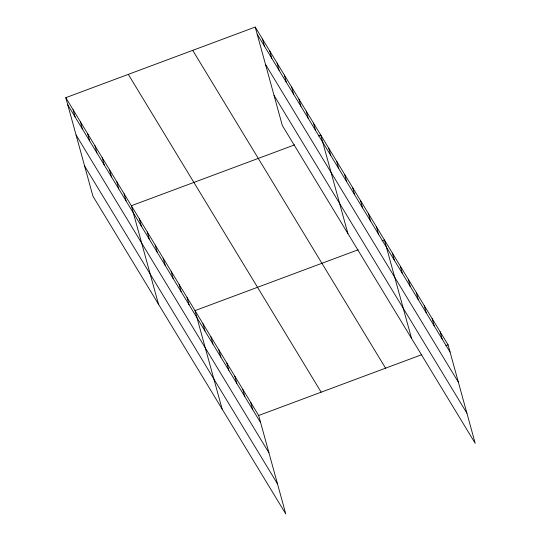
<?xml version="1.0" encoding="UTF-8"?>
<svg xmlns="http://www.w3.org/2000/svg" width="541" height="541" viewBox="0 0 541 541"><rect width="100%" height="100%" fill="white"/><g stroke="black" fill="none" stroke-linecap="round" stroke-linejoin="round"><path stroke-width="0.81" d="M65.792 97.678L258.666 415.481L285.783 513.95L92.917 196.146L65.792 97.678L255.217 27.05L448.083 344.854L475.208 443.322L282.334 125.519L255.217 27.05M294.554 144.887L131.368 205.729L158.493 304.198M318.473 135.967L320.793 135.101L347.91 233.57M358.203 249.759L195.017 310.608L222.141 409.077M382.122 240.84L384.441 239.981L411.559 338.45M258.666 415.481L421.845 354.639M445.77 345.719L448.083 344.854M257.205 34.272L450.078 352.083M265.496 64.386L458.369 382.189M274.044 95.405L466.917 413.216M192.704 50.36L385.577 368.164M128.298 74.367L321.171 392.178M67.781 104.9L260.654 422.71M76.078 135.013L268.945 452.817M84.619 166.033L277.492 483.837M440.131 331.748L442.119 338.97M432.171 318.635L434.166 325.865M424.218 305.53L426.207 312.752M416.259 292.417L418.254 299.64M408.306 279.305L410.294 286.534M400.347 266.199L402.342 273.421M392.394 253.087L394.382 260.316M376.482 226.868L378.47 234.097M368.529 213.763L370.517 220.985M360.57 200.65L362.558 207.879M352.617 187.544L354.605 194.767M344.658 174.432L346.646 181.654M336.705 161.319L338.693 168.549M328.745 148.214L330.734 155.436M313.503 123.098L315.491 130.32M306.22 111.094L308.208 118.317M298.93 99.084L300.924 106.313M291.646 87.081L293.635 94.303M284.356 75.077L286.351 82.3M277.073 63.067L279.061 70.289M269.783 51.064L271.778 58.286M262.5 39.053L264.488 46.283M250.706 402.376L252.701 409.598M242.753 389.263L244.742 396.485M234.794 376.157L236.789 383.38M226.841 363.045L228.829 370.267M218.882 349.932L220.877 357.161M210.929 336.827L212.917 344.049M202.97 323.714L204.965 330.943M187.058 297.496L189.052 304.725M179.105 284.39L181.093 291.613M171.145 271.278L173.14 278.5M163.193 258.172L165.181 265.394M155.233 245.059L157.228 252.282M147.28 231.947L149.269 239.176M139.321 218.841L141.316 226.064M124.085 193.725L126.073 200.948M116.795 181.722L118.783 188.944M109.512 169.712L111.5 176.941M102.222 157.708L104.21 164.931M94.939 145.698L96.927 152.927M87.649 133.695L89.644 140.917M80.366 121.691L82.354 128.914M73.076 109.681L75.071 116.91"/></g></svg>
